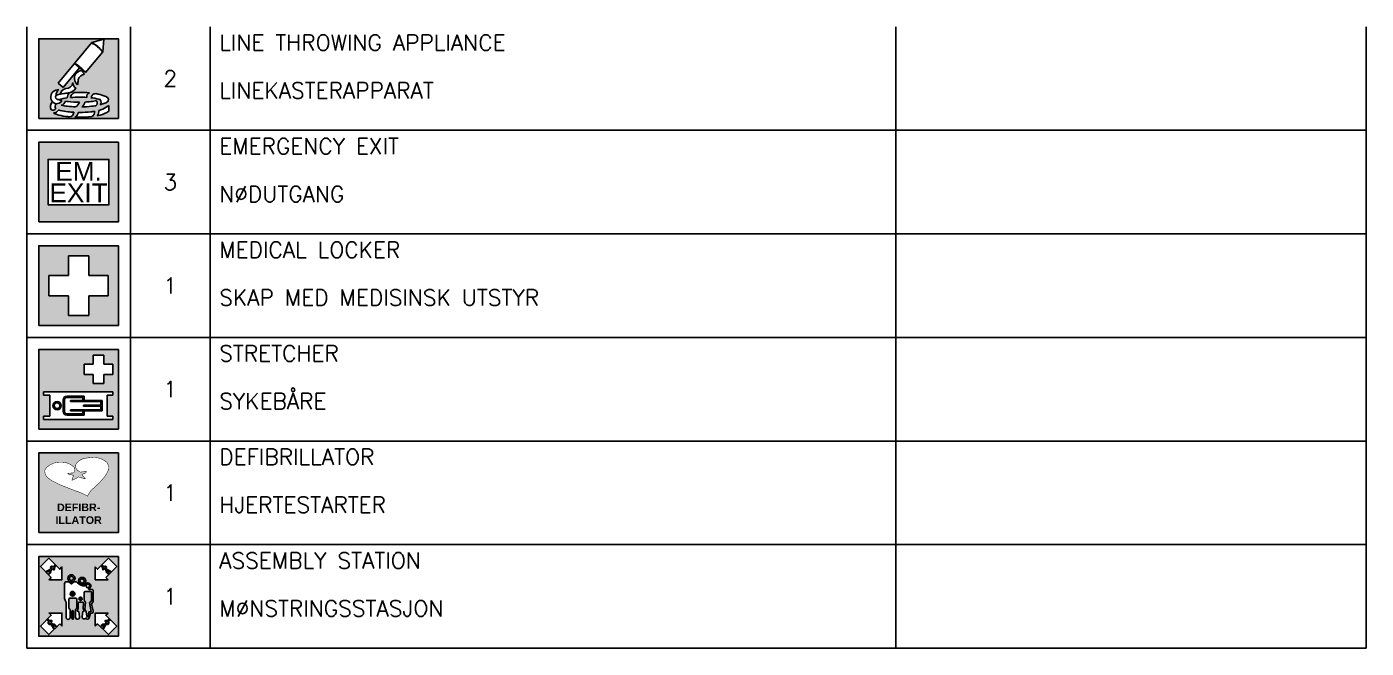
# Model space of a CAD drawing. Header units: millimetres. Extents: x 1084702 to 1166801, y 36632 to 124519.
# Drawn here: x 1132620 to 1146060, y 87267 to 93508 of the extents above; entities that cross this region are included whole.
import ezdxf
from ezdxf.enums import TextEntityAlignment as Align

# ---------------------------------------------------------------- set-up
doc = ezdxf.new("R2010")
doc.units = ezdxf.units.MM
doc.header["$LTSCALE"] = 250
doc.layers.get('0').update_dxf_attribs({"color": 255})
for name, color, linetype in [('%legend', 1, 'Continuous'), ('%symbol', 1, 'Continuous'), ('SAFECO3', 80, 'Continuous'), ('SAFECO7', 255, 'Continuous'), ('SAFETX2', 2, 'Continuous'), ('SAFETX7', 255, 'Continuous')]:
    doc.layers.add(name, color=color, linetype=linetype)
doc.styles.add('LEGEND TXT', font='romans.shx')
doc.styles.add('ROMANS', font='ROMANS.shx', dxfattribs={"height": 100})
doc.styles.add('style1', font='arial.ttf')
doc.styles.add('SYMBOL TXT', font='arial.ttf')

# ---------------------------------------------------------------- blocks, each defined once
blk = doc.blocks.new('0 LEGEND')
at = {"color": 0, "linetype": 'ByBlock', "lineweight": -2}
for p, q in [((0, 0), (0, -1560)), ((1560, 0), (1560, -1560)), ((2760, 0), (2760, -1560)), ((13080, 0), (13080, -1560)), ((20160, -1560), (20160, 0)), ((0, -1560), (20160, -1560))]:
    blk.add_line(p, q, dxfattribs=at)
blk.add_lwpolyline([(180, -1380), (1380, -1380), (1380, -180), (180, -180)], close=True, dxfattribs=at)
at = {"layer": 'SAFETX7', "style": 'ROMANS'}
for tag, p in [('DESCRIPTION1', (2897, -360)), ('COMMENT1', (13217, -360)), ('DESCRIPTION2', (2898, -720)), ('COMMENT2', (13218, -720)), ('BESKRIVELSE3', (2897, -1080)), ('KOMMENTAR1', (13217, -1080)), ('BESKRIVELSE4', (2898, -1440)), ('KOMMENTAR2', (13218, -1440))]:
    blk.add_attdef(tag, p, '', height=240, dxfattribs=at)
blk.add_attdef('ANTALL', text='', height=240, dxfattribs=at).set_placement((2160, -780), align=Align.MIDDLE_CENTER)
blk = doc.blocks.new('A.4.16_SYMB')
at = {"layer": 'SAFECO3'}
h = blk.add_hatch(color=256, dxfattribs=at)
h.paths.add_polyline_path([(600, 1200), (-600, 1200), (-600, 0), (600, 0)])
h.paths.add_polyline_path([(434, 313, -0.26275), (452, 282, -0.26275), (434, 250, -0.074651), (323, 204, 0.345624), (328, 280, 0.003136), (332, 282, 0.020231), (306, 289, 0.033579), (193, 309, -0.44717), (259, 373, -0.017726), (323, 359, -0.074651)], flags=16)
h.paths.add_polyline_path([(104, 689), (15, 763), (-232, 465), (-309, 529), (198, 1141), (380, 1191), (365, 1003)], flags=16)
h.paths.add_polyline_path([(164, 385, 0.359132), (123, 315, 0.016331), (14, 319, 0.019841), (-119, 314, -0.267052), (-67, 389, -0.011604), (14, 391, -0.021444)], flags=16)
h.paths.add_polyline_path([(272, 266, -0.40112), (259, 191, -0.017726), (194, 181, -0.020912), (48, 172, 0.238504), (96, 246, 0.013591), (187, 253, 0.025338)], flags=16)
h.paths.add_polyline_path([(88, 666), (60, 655, 0.336496), (-9, 554, -0.065873), (-17, 506, -0.216025), (-63, 634, -0.201433), (38, 723)], flags=16)
h.paths.add_polyline_path([(456, 192), (456, 109, -0.090944), (323, 49, -0.0113), (282, 40, 0.169701), (306, 119, 0.090944), (415, 168)], flags=16)
h.paths.add_polyline_path([(-43, 455, -0.166264), (-141, 384, 0.175122), (-170, 309, 0.064815), (-297, 279, 0.014807), (-277, 274, 0.007846), (-251, 268, -0.281808), (-346, 220, 0.003958), (-340, 218, 0.366369), (-342, 148, -0.38981), (-415, 129, -0.297606), (-391, 248, -0.580643), (-340, 422, -0.011586), (-297, 432, 0.26127), (-337, 345, -0.110208), (-325, 352, -0.012521), (-276, 364, -0.277493), (-202, 447, -0.003264), (-189, 449, 0.327437), (-84, 534, 0.258443)], flags=16)
h.paths.add_polyline_path([(244, 106, -0.197178), (207, 28, -0.003636), (194, 26, -0.025802), (14, 17, -0.010091), (-57, 18, 0.314514), (-8, 89, 0.00317), (14, 89, 0.025802), (187, 98, 0.016917)], flags=16)
h.paths.add_polyline_path([(14, 244, -0.249085), (-50, 173, -0.016714), (-166, 181, -0.025388), (-259, 196, 0.223034), (-194, 257, 0.010456), (-159, 253, 0.025802)], flags=16)
h.paths.add_polyline_path([(-73, 91, -0.377173), (-139, 23, -0.003973), (-166, 26, -0.035463), (-296, 49, -0.035776), (-350, 67, -0.069598), (-378, 81, 0.274863), (-301, 125, 0.017882), (-278, 119, 0.035463), (-159, 98, 0.012899)], flags=16)
at = {"layer": 'SAFECO7'}
for p, q in [((-309, 529), (198, 1141)), ((380, 1191), (198, 1141)), ((380, 1191), (365, 1003)), ((104, 689), (-62, 827)), ((365, 1003), (104, 689)), ((15, 763), (-232, 465)), ((38, 723), (88, 666)), ((60, 655), (88, 666)), ((-232, 465), (-309, 529)), ((415, 168), (456, 192)), ((456, 109), (456, 192))]:
    blk.add_line(p, q, dxfattribs=at)
at = {"layer": 'SAFECO7', "lineweight": -3}
blk.add_lwpolyline([(-600, 0), (600, 0), (600, 1200), (-600, 1200)], close=True, dxfattribs=at)
at = {"layer": 'SAFECO7'}
blk.add_lwpolyline([(-276, 364, -0.277493), (-202, 447, -0.003264), (-189, 449, 0.327437), (-84, 534, 0.258443), (-43, 455, -0.168123), (-142, 384)], format="xyb", dxfattribs=at)
for centre, radius, start, end in [((1, 734), 448, 36.4745, 64.1348), ((1, 734), 450, 36.4745, 64.1348), ((1, 734), 449, 36.4745, 64.1348), ((1, 734), 452, 36.4745, 64.1348), ((1, 734), 451, 36.4745, 64.1348), ((-259, 420), 452, 36.4745, 64.1348), ((102, 621), 166, 175.2641, 224.0241), ((93, 559), 173, 108.5345, 154.0899), ((93, 559), 101, 108.5345, 182.926), ((-316, 321), 104, 103.3434, 250.7314), ((-101, -501), 954, 101.873, 104.5282), ((-240, 353), 97.9, 126.0603, 184.6297), ((-194, 562), 186, 342.2039, 357.2792), ((-312, 171), 111, 135.7562, 202.0496), ((-299, 182), 54, 138.1108, 218.5959), ((-198, 595), 403, 247.768, 249.4339), ((-316, 321), 32.4, 103.3434, 250.7314), ((-337, 321), 101, 265.2407, 328.1937), ((-193, 614), 350, 247.4999, 255.85), ((-60, -617), 1004, 99.3794, 105.2003), ((-119, -195), 506, 95.7478, 110.5815), ((-71, 1104), 855, 255.9638, 257.8407), ((-293, 296), 105, 288.363, 338.6554), ((-60, -617), 1004, 96.0675, 99.2211), ((-71, 1104), 855, 261.6916, 264.0879), ((-51, 306), 119, 138.8475, 178.5796), ((14, -1358), 1749, 95.0685, 95.9121), ((14, 1921), 1677, 264.0879, 270), ((-28, 306), 91.7, 115.6069, 175.4151), ((14, -1358), 1677, 90, 94.5467), ((14, -1358), 1749, 90, 92.6594), ((-85, 269), 101, 290.1348, 346.0823), ((14, -1358), 1749, 85.0861, 90), ((14, -1358), 1677, 86.2575, 90), ((-1, 256), 97.2, 300.2628, 353.9215), ((14, 1921), 1677, 272.7975, 275.9121), ((185, 326), 62.9, 110.2196, 189.239), ((98, -540), 855, 75.9638, 84.0879), ((98, 1104), 855, 275.9121, 281.718), ((254, 311), 61.4, 85.54, 181.911), ((98, -540), 927, 75.9638, 80.0258), ((226, 235), 55.7, 306.491, 33.9178), ((226, -32), 331, 71.3278, 75.9638), ((226, -32), 403, 58.8868, 75.9638), ((277, 245), 61.7, 318.6498, 34.9152), ((226, 595), 403, 284.0362, 301.1132), ((226, 595), 331, 287.9536, 288.6722), ((415, 282), 36.8, 0, 58.8868), ((415, 282), 36.8, 301.1132, 0), ((-388, 178), 55.8, 242.0055, 327.1909), ((-376, 168), 86.3, 269.0764, 330.5522), ((-312, 171), 111, 233.6285, 249.5536), ((-198, 440), 403, 247.768, 255.9638), ((-198, 440), 331, 251.8659, 255.9638), ((-71, 948), 927, 255.9638, 264.0879), ((-71, 948), 855, 255.9638, 264.0879), ((-71, 1104), 927, 258.2706, 264.0879), ((14, 1921), 1749, 264.0879, 267.9181), ((14, 1766), 1749, 264.0879, 264.9984), ((14, 1766), 1677, 264.0879, 267.044), ((-144, 95), 71.5, 274.3382, 356.9988), ((-83, 89), 75.3, 290.1867, 0.0231), ((14, 1766), 1749, 267.6874, 270), ((14, 1766), 1677, 269.2735, 270), ((14, 1766), 1677, 270, 275.9121), ((14, 1766), 1749, 270, 275.9121), ((14, 1921), 1749, 271.12, 275.9121), ((98, 948), 855, 275.9121, 279.7888), ((98, 1104), 927, 275.9121, 279.9742), ((98, 948), 927, 275.9121, 276.7455), ((131, 111), 113, 312.6319, 357.2493), ((181, 113), 125, 324.2515, 2.7772), ((98, 948), 927, 281.4465, 284.0362), ((226, 440), 331, 284.0362, 304.8219), ((226, 440), 403, 284.0362, 304.8219)]:
    blk.add_arc(centre, radius, start, end, dxfattribs=at)
blk = doc.blocks.new('S.3.1_SYMB')
at = {"layer": 'SAFECO3'}
h = blk.add_hatch(color=256, dxfattribs=at)
h.dxf.hatch_style = 1
h.paths.add_polyline_path([(-600, 0), (600, 0), (600, 1200), (-600, 1200)])
h.paths.add_polyline_path([(-35, 258), (458, 258), (458, 618), (458, 942), (370, 942), (0, 942), (-370, 942), (-458, 942), (-458, 618), (-458, 258)], flags=16)
at = {"layer": 'SAFECO7'}
for p, q in [((600, 1200), (-600, 1200)), ((-600, 1200), (-600, 0)), ((600, 0), (600, 1200)), ((-370, 942), (-458, 942)), ((-458, 942), (-458, 618)), ((0, 942), (-370, 942)), ((370, 942), (0, 942)), ((458, 942), (370, 942)), ((458, 618), (458, 942)), ((-458, 618), (-458, 258)), ((458, 258), (458, 618)), ((-458, 258), (-35, 258)), ((-35, 258), (458, 258)), ((-600, 0), (600, 0)), ((-600, 0), (-600, 0))]:
    blk.add_line(p, q, dxfattribs=at)
for points in [[(-600, 0), (600, 0), (600, 1200), (-600, 1200)], [(-35, 258), (458, 258), (458, 618), (458, 942), (370, 942), (0, 942), (-370, 942), (-458, 942), (-458, 618), (-458, 258)]]:
    blk.add_lwpolyline(points, close=True, dxfattribs=at)
at = {"layer": 'SAFECO7', "style": 'style1'}
for s, p in [('EM.', (0, 762)), ('EXIT', (0, 438))]:
    blk.add_text(s, height=281.9, dxfattribs=at).set_placement(p, align=Align.MIDDLE)
blk = doc.blocks.new('A.4.26_SYMB')
at = {"layer": 'SAFECO3'}
h = blk.add_hatch(color=256, dxfattribs=at)
h.paths.add_polyline_path([(600, 1200), (-600, 1200), (-600, 0), (600, 0)])
h.paths.add_polyline_path([(447.49026, 445.93926), (152.47224, 445.93926), (152.47224, 152.03166), (-152.47224, 152.03166), (-152.47224, 445.93926), (-447.49026, 445.93926), (-447.49026, 754.06074), (-152.47224, 754.06074), (-152.47224, 1047.96834), (152.47224, 1047.96834), (152.47224, 754.06074), (447.49026, 754.06074)], flags=16)
at = {"layer": 'SAFECO7'}
for p, q in [((-152.47224, 1047.96834), (-152.47224, 754.06074)), ((-152.47224, 1047.96834), (152.47224, 1047.96834)), ((152.47224, 1047.96834), (152.47224, 754.06074)), ((-447.49026, 754.06074), (-152.47224, 754.06074)), ((-447.49026, 445.93926), (-447.49026, 754.06074)), ((152.47224, 754.06074), (447.49026, 754.06074)), ((447.49026, 445.93926), (447.49026, 754.06074)), ((-447.49026, 445.93926), (-152.47224, 445.93926)), ((-152.47224, 445.93926), (-152.47224, 152.03166)), ((152.47224, 445.93926), (152.47224, 152.03166)), ((152.47224, 445.93926), (447.49026, 445.93926)), ((-152.47224, 152.03166), (152.47224, 152.03166))]:
    blk.add_line(p, q, dxfattribs=at)
at = {"layer": 'SAFECO7', "lineweight": -3}
blk.add_lwpolyline([(-600, 0), (600, 0), (600, 1200), (-600, 1200)], close=True, dxfattribs=at)
blk = doc.blocks.new('A.4.25_SYMB')
at = {"layer": 'SAFECO3'}
h = blk.add_hatch(color=256, dxfattribs=at)
h.paths.add_polyline_path([(379, 821), (379, 686), (221, 686), (221, 821), (86, 821), (86, 979), (221, 979), (221, 1114), (379, 1114), (379, 979), (514, 979), (514, 821)], flags=16)
h.paths.add_polyline_path([(-432, 194), (-432, 323), (-432, 511), (-528, 511), (-528, 562), (515, 562), (515, 511), (432, 511), (432, 323), (432, 194), (515, 194), (515, 142), (-528, 142), (-528, 194)], flags=16)
h.paths.add_polyline_path([(-600, 1200), (600, 1200), (600, 0), (-600, 0)])
h = blk.add_hatch(color=256, dxfattribs=at)
h.dxf.hatch_style = 1
h.paths.add_polyline_path([(-385, 352, 1), (-261, 352, 1)])
h.paths.add_polyline_path([(-280, 352, -1), (-366, 352, -1)], flags=16)
h.paths.add_polyline_path([(83, 496), (-172, 496, 0.414214), (-233, 435), (-233, 352), (-233, 270, 0.414214), (-172, 209), (83, 209), (83, 273), (354, 273), (354, 352), (354, 432), (83, 432)])
h.paths.add_polyline_path([(64, 477), (64, 431), (-121, 431), (-121, 413), (335, 413), (335, 361), (72, 361), (72, 352), (72, 343), (335, 343), (335, 292), (-121, 292), (-121, 274), (64, 274), (64, 228), (-172, 228, -0.414214), (-214, 270), (-214, 352), (-214, 435, -0.414214), (-172, 477)], flags=16)
at = {"layer": 'SAFECO7'}
for p, q in [((-600, 1200), (600, 1200)), ((-600, 0), (-600, 1200)), ((221, 979), (221, 1114)), ((221, 1114), (379, 1114)), ((379, 1114), (379, 979)), ((600, 1200), (600, 0)), ((86, 821), (86, 979)), ((86, 979), (221, 979)), ((221, 821), (86, 821)), ((221, 686), (221, 821)), ((379, 979), (514, 979)), ((379, 821), (379, 686)), ((514, 821), (379, 821)), ((514, 979), (514, 821)), ((379, 686), (221, 686)), ((-528, 511), (-528, 562)), ((-528, 562), (515, 562)), ((-432, 511), (-528, 511)), ((-432, 323), (-432, 511)), ((-233, 352), (-233, 435)), ((-214, 352), (-214, 435)), ((-172, 496), (83, 496)), ((-172, 477), (64, 477)), ((64, 431), (-121, 431)), ((-121, 431), (-121, 413)), ((-121, 413), (335, 413)), ((64, 477), (64, 431)), ((83, 496), (83, 432)), ((83, 432), (354, 432)), ((335, 413), (335, 361)), ((354, 432), (354, 352)), ((515, 511), (432, 511)), ((432, 511), (432, 323)), ((515, 562), (515, 511)), ((-432, 194), (-432, 323)), ((-233, 270), (-233, 352)), ((-214, 270), (-214, 352)), ((64, 228), (-172, 228)), ((83, 209), (-172, 209)), ((335, 292), (-121, 292)), ((-121, 292), (-121, 274)), ((-121, 274), (64, 274)), ((64, 274), (64, 228)), ((335, 361), (72, 361)), ((72, 361), (72, 352)), ((72, 352), (72, 343)), ((72, 343), (335, 343)), ((354, 273), (83, 273)), ((83, 273), (83, 209)), ((335, 343), (335, 292)), ((354, 352), (354, 273)), ((432, 323), (432, 194)), ((600, 0), (-600, 0)), ((-528, 142), (-528, 194)), ((-528, 194), (-432, 194)), ((515, 142), (-528, 142)), ((432, 194), (515, 194)), ((515, 194), (515, 142))]:
    blk.add_line(p, q, dxfattribs=at)
at = {"layer": 'SAFECO7', "lineweight": -3}
blk.add_lwpolyline([(-600, 0), (600, 0), (600, 1200), (-600, 1200)], close=True, dxfattribs=at)
blk.add_lwpolyline([(-600, 0), (600, 0), (600, 1200), (-600, 1200)], close=True, dxfattribs=at)
at = {"layer": 'SAFECO7'}
for radius in [62.1, 42.9]:
    blk.add_circle((-323, 352), radius, dxfattribs=at)
for centre, radius, start, end in [((-172, 435), 61.2, 90, 180), ((-172, 435), 42, 90, 180), ((-172, 270), 61.2, 180, 270), ((-172, 270), 42, 180, 270)]:
    blk.add_arc(centre, radius, start, end, dxfattribs=at)
blk = doc.blocks.new('A.4.12_SYMB')
at = {"layer": 'SAFECO3'}
h = blk.add_hatch(color=256, dxfattribs=at)
h.dxf.hatch_style = 1
h.paths.add_polyline_path([(284, 190), (251, 156), (251, 349), (444, 349), (410, 316), (575, 150), (450, 25)], flags=16)
h.paths.add_polyline_path([(-284, 190), (-251, 156), (-251, 349), (-444, 349), (-410, 316), (-575, 150), (-450, 25)], flags=16)
h.paths.add_polyline_path([(-410, 884), (-444, 851), (-251, 851), (-251, 1044), (-284, 1010), (-450, 1175), (-575, 1050)], flags=16)
edge = h.paths.add_edge_path(flags=16)
edge.add_arc((-70, 276), 29.1, 176.9387, 231.9375)
edge.add_arc((-106, 276), 29.1, 308.0625, 363.0613)
edge.add_line((-77, 278), (-77, 376))
edge.add_arc((-88, 376), 11.1, 0, 180)
edge.add_line((-99, 376), (-99, 278))
edge = h.paths.add_edge_path(flags=16)
edge.add_arc((136, 285), 27.5, 193.9663, 339.5526)
edge.add_line((162, 276), (180, 349))
edge.add_line((180, 349), (198, 349))
edge.add_arc((197, 373), 24.1, 271.1777, 386.2092)
edge.add_line((219, 384), (194, 484))
edge.add_line((194, 484), (222, 524))
edge.add_line((222, 524), (222, 681))
edge.add_arc((197, 681), 25, 360, 450)
edge.add_line((197, 706), (155, 706))
edge.add_arc((157, 711), 5.53, 136.8501, 254.8731, ccw=False)
edge.add_line((153, 715), (155, 717))
edge.add_arc((140, 759), 44.8, 290.1228, 540)
edge.add_arc((92, 913), 154, 225.6216, 271.0327, ccw=False)
edge.add_arc((-51, 781), 41.3, 31.1059, 93.9165)
edge.add_line((-54, 822), (-71, 822))
edge.add_line((-71, 822), (-108, 789))
edge.add_line((-108, 789), (-144, 822))
edge.add_line((-144, 822), (-178, 822))
edge.add_arc((-178, 791), 31.5, 90, 180)
edge.add_line((-210, 791), (-210, 570))
edge.add_arc((-132, 572), 78.1, 181.3944, 224.3677)
edge.add_line((-188, 518), (-188, 285))
edge.add_arc((-157, 285), 30.5, 180, 360)
edge.add_line((-127, 285), (-127, 404))
edge.add_arc((-109, 436), 36.3, 174.9169, 240.6524, ccw=False)
edge.add_line((-145, 439), (-145, 558))
edge.add_arc((-130, 559), 15.5, 97.4306, 183.463, ccw=False)
edge.add_line((-132, 575), (-41, 575))
edge.add_arc((-43, 559), 15.2, -4.5088, 83.6152, ccw=False)
edge.add_line((-28, 558), (-28, 436))
edge.add_arc((-64, 436), 36.3, -60.6524, 0, ccw=False)
edge.add_line((-47, 404), (-47, 287))
edge.add_arc((-15, 287), 31.1, 180, 370.8809)
edge.add_line((15, 293), (4, 371))
edge.add_line((4, 371), (-19, 379))
edge.add_line((-19, 379), (-4, 422))
edge.add_line((-4, 422), (-7, 497))
edge.add_arc((8, 498), 15.5, 97.4306, 183.463, ccw=False)
edge.add_line((6, 513), (60, 513))
edge.add_arc((59, 497), 16, -1.2909, 83.9064, ccw=False)
edge.add_line((75, 497), (71, 422))
edge.add_line((71, 422), (86, 379))
edge.add_line((86, 379), (64, 371))
edge.add_line((64, 371), (55, 296))
edge.add_arc((83, 290), 28.7, 167.1233, 337.7088)
h.paths.add_polyline_path([(410, 884), (444, 851), (251, 851), (251, 1044), (284, 1010), (450, 1175), (575, 1050)], flags=16)
edge = h.paths.add_edge_path(flags=16)
edge.add_arc((53, 833), 54.9, 0, 360)
edge = h.paths.add_edge_path(flags=16)
edge.add_arc((-108, 873), 54.9, 0, 360)
h.paths.add_polyline_path([(-600, 1200), (-600, 0), (600, 0), (600, 1200)])
h = blk.add_hatch(color=256, dxfattribs=at)
h.dxf.hatch_style = 1
edge = h.paths.add_edge_path()
edge.add_line((-374, 1049), (-369, 1053))
edge.add_arc((-359, 1056), 10.7, -128.4318, 194.9478, ccw=False)
edge.add_line((-365, 1047), (-369, 1043))
edge.add_line((-369, 1043), (-364, 1033))
edge.add_arc((-368, 1028), 5.91, 0, 56.2151, ccw=False)
edge.add_line((-362, 1028), (-364, 1004))
edge.add_arc((-370, 1004), 5.44, -180, 0, ccw=False)
edge.add_line((-375, 1004), (-374, 1028))
edge.add_line((-374, 1028), (-388, 1014))
edge.add_line((-388, 1014), (-399, 1008))
edge.add_line((-399, 1008), (-412, 995))
edge.add_line((-412, 995), (-416, 967))
edge.add_arc((-422, 967), 5.67, 310.1102, 360, ccw=False)
edge.add_line((-418, 963), (-440, 942))
edge.add_arc((-445, 946), 5.89, 127.7012, 323.9395, ccw=False)
edge.add_line((-449, 950), (-426, 971))
edge.add_line((-426, 971), (-425, 985))
edge.add_arc((-429, 986), 4.93, 348.1544, 483.9811)
edge.add_line((-432, 990), (-442, 983))
edge.add_arc((-446, 988), 6.35, 278.2123, 308.1645, ccw=False)
edge.add_line((-445, 982), (-468, 972))
edge.add_arc((-473, 977), 7.26, 90, 316.3768, ccw=False)
edge.add_line((-473, 985), (-449, 994))
edge.add_arc((-446, 988), 6.35, 90, 118.373, ccw=False)
edge.add_line((-446, 995), (-421, 1017))
edge.add_line((-421, 1017), (-396, 1048))
edge.add_line((-396, 1048), (-415, 1035))
edge.add_arc((-417, 1040), 5.37, 125.8624, 289.7815, ccw=False)
edge.add_line((-420, 1044), (-401, 1058))
edge.add_arc((-398, 1053), 5.62, 47.7481, 118.8435, ccw=False)
edge.add_line((-395, 1057), (-374, 1049))
edge = h.paths.add_edge_path()
edge.add_line((374, 1049), (369, 1053))
edge.add_arc((359, 1056), 10.7, 345.0522, 668.4318)
edge.add_line((365, 1047), (369, 1043))
edge.add_line((369, 1043), (364, 1033))
edge.add_arc((368, 1028), 5.91, 123.7849, 180)
edge.add_line((362, 1028), (364, 1004))
edge.add_arc((370, 1004), 5.44, 180, 360)
edge.add_line((375, 1004), (374, 1028))
edge.add_line((374, 1028), (388, 1014))
edge.add_line((388, 1014), (399, 1008))
edge.add_line((399, 1008), (412, 995))
edge.add_line((412, 995), (416, 967))
edge.add_arc((422, 967), 5.67, 180, 229.8898)
edge.add_line((418, 963), (440, 942))
edge.add_arc((445, 946), 5.89, 216.0605, 412.2988)
edge.add_line((449, 950), (426, 971))
edge.add_line((426, 971), (425, 985))
edge.add_arc((429, 986), 4.93, 56.0189, 191.8456, ccw=False)
edge.add_line((432, 990), (442, 983))
edge.add_arc((446, 988), 6.35, 231.8355, 261.7877)
edge.add_line((445, 982), (468, 972))
edge.add_arc((473, 977), 7.26, 223.6232, 450)
edge.add_line((473, 985), (449, 994))
edge.add_arc((446, 988), 6.35, 61.627, 90)
edge.add_line((446, 995), (421, 1017))
edge.add_line((421, 1017), (396, 1048))
edge.add_line((396, 1048), (415, 1035))
edge.add_arc((417, 1040), 5.37, 250.2185, 414.1376)
edge.add_line((420, 1044), (401, 1058))
edge.add_arc((398, 1053), 5.62, 61.1565, 132.2519)
edge.add_line((395, 1057), (374, 1049))
edge = h.paths.add_edge_path()
edge.add_line((-449, 226), (-453, 231))
edge.add_arc((-456, 241), 10.7, -38.4318, 284.9478, ccw=False)
edge.add_line((-447, 235), (-443, 231))
edge.add_line((-443, 231), (-433, 236))
edge.add_arc((-428, 232), 5.91, 90, 146.2151, ccw=False)
edge.add_line((-428, 238), (-404, 236))
edge.add_arc((-404, 230), 5.44, -90, 90, ccw=False)
edge.add_line((-404, 225), (-428, 226))
edge.add_line((-428, 226), (-414, 212))
edge.add_line((-414, 212), (-408, 201))
edge.add_line((-408, 201), (-395, 188))
edge.add_line((-395, 188), (-367, 184))
edge.add_arc((-367, 178), 5.67, 40.1102, 90, ccw=False)
edge.add_line((-363, 182), (-342, 160))
edge.add_arc((-346, 155), 5.89, -142.2988, 53.9395, ccw=False)
edge.add_line((-350, 151), (-371, 174))
edge.add_line((-371, 174), (-385, 175))
edge.add_arc((-386, 171), 4.93, 78.1544, 213.9811)
edge.add_line((-390, 168), (-383, 158))
edge.add_arc((-388, 154), 6.35, 8.2123, 38.1645, ccw=False)
edge.add_line((-382, 155), (-372, 132))
edge.add_arc((-377, 127), 7.26, -180, 46.3768, ccw=False)
edge.add_line((-385, 127), (-394, 151))
edge.add_arc((-388, 154), 6.35, 180, 208.373, ccw=False)
edge.add_line((-395, 154), (-417, 179))
edge.add_line((-417, 179), (-448, 204))
edge.add_line((-448, 204), (-435, 185))
edge.add_arc((-440, 183), 5.37, -144.1376, 19.7815, ccw=False)
edge.add_line((-444, 180), (-458, 199))
edge.add_arc((-453, 202), 5.62, 137.7481, 208.8435, ccw=False)
edge.add_line((-457, 205), (-449, 226))
edge = h.paths.add_edge_path()
edge.add_line((449, 226), (453, 231))
edge.add_arc((456, 241), 10.7, 255.0522, 578.4318)
edge.add_line((447, 235), (443, 231))
edge.add_line((443, 231), (433, 236))
edge.add_arc((428, 232), 5.91, 33.7849, 90)
edge.add_line((428, 238), (404, 236))
edge.add_arc((404, 230), 5.44, 90, 270)
edge.add_line((404, 225), (428, 226))
edge.add_line((428, 226), (414, 212))
edge.add_line((414, 212), (408, 201))
edge.add_line((408, 201), (395, 188))
edge.add_line((395, 188), (367, 184))
edge.add_arc((367, 178), 5.67, 90, 139.8898)
edge.add_line((363, 182), (342, 160))
edge.add_arc((346, 155), 5.89, 126.0605, 322.2988)
edge.add_line((350, 151), (371, 174))
edge.add_line((371, 174), (385, 175))
edge.add_arc((386, 171), 4.93, -33.9811, 101.8456, ccw=False)
edge.add_line((390, 168), (383, 158))
edge.add_arc((388, 154), 6.35, 141.8355, 171.7877)
edge.add_line((382, 155), (372, 132))
edge.add_arc((377, 127), 7.26, 133.6232, 360)
edge.add_line((385, 127), (394, 151))
edge.add_arc((388, 154), 6.35, 331.627, 360)
edge.add_line((395, 154), (417, 179))
edge.add_line((417, 179), (448, 204))
edge.add_line((448, 204), (435, 185))
edge.add_arc((440, 183), 5.37, 160.2185, 324.1376)
edge.add_line((444, 180), (458, 199))
edge.add_arc((453, 202), 5.62, 331.1565, 402.2519)
edge.add_line((457, 205), (449, 226))
h = blk.add_hatch(color=256, dxfattribs=at)
h.dxf.hatch_style = 1
edge = h.paths.add_edge_path()
edge.add_arc((140, 759), 27.5, 0, 360)
edge = h.paths.add_edge_path()
edge.add_arc((53, 833), 32, 0, 360)
edge = h.paths.add_edge_path()
edge.add_arc((-108, 873), 32, 0, 360)
edge = h.paths.add_edge_path()
edge.add_line((144, 304), (157, 368))
edge.add_line((157, 368), (192, 374))
edge.add_line((192, 374), (165, 507))
edge.add_arc((154, 545), 39.3, 287.0233, 356.4407)
edge.add_line((193, 543), (193, 659))
edge.add_arc((177, 660), 16.1, 357.458, 440.461)
edge.add_line((180, 676), (100, 676))
edge.add_arc((102, 660), 16.1, 99.539, 182.542)
edge.add_line((86, 659), (86, 543))
edge.add_arc((126, 545), 39.3, 183.5593, 240.9933)
edge.add_line((106, 511), (93, 410))
edge.add_line((93, 410), (114, 370))
edge.add_line((114, 370), (126, 304))
edge.add_line((126, 304), (136, 290))
edge.add_line((136, 290), (144, 304))
h = blk.add_hatch(color=256, dxfattribs=at)
h.dxf.hatch_style = 1
h.paths.add_polyline_path([(-125, 640, 1), (-55, 640, 1)])
h.paths.add_polyline_path([(6, 566, 1), (56, 566, 1)])
blk.add_lwpolyline([(-99, 278, 0.244693), (-88, 253, 0.244693), (-77, 278), (-77, 376, 1), (-99, 376)], format="xyb", close=True, dxfattribs=at)
at = {"layer": 'SAFECO7', "lineweight": -3}
blk.add_lwpolyline([(-600, 0), (600, 0), (600, 1200), (-600, 1200)], close=True, dxfattribs=at)
at = {"layer": 'SAFECO7'}
for points in [[(-600, 1200), (-600, 0), (600, 0), (600, 1200)], [(-410, 884), (-444, 851), (-251, 851), (-251, 1044), (-284, 1010), (-450, 1175), (-575, 1050)], [(410, 884), (444, 851), (251, 851), (251, 1044), (284, 1010), (450, 1175), (575, 1050)], [(-284, 190), (-251, 156), (-251, 349), (-444, 349), (-410, 316), (-575, 150), (-450, 25)], [(284, 190), (251, 156), (251, 349), (444, 349), (410, 316), (575, 150), (450, 25)]]:
    blk.add_lwpolyline(points, close=True, dxfattribs=at)
for points in [[(-374, 1049), (-369, 1053, -6.204985), (-365, 1047), (-369, 1043), (-364, 1033, -0.250325), (-362, 1028), (-364, 1004, -1), (-375, 1004), (-374, 1028), (-388, 1014), (-399, 1008), (-412, 995), (-416, 967, -0.22119), (-418, 963), (-440, 942, -1.152787), (-449, 950), (-426, 971), (-425, 985, 0.673409), (-432, 990), (-442, 983, -0.131441), (-445, 982), (-468, 972, -1.516246), (-473, 985), (-449, 994, -0.124437), (-446, 995), (-421, 1017), (-396, 1048), (-415, 1035, -0.868668), (-420, 1044), (-401, 1058, -0.320562), (-395, 1057)], [(374, 1049), (369, 1053, 6.204985), (365, 1047), (369, 1043), (364, 1033, 0.250325), (362, 1028), (364, 1004, 1), (375, 1004), (374, 1028), (388, 1014), (399, 1008), (412, 995), (416, 967, 0.22119), (418, 963), (440, 942, 1.152787), (449, 950), (426, 971), (425, 985, -0.673409), (432, 990), (442, 983, 0.131441), (445, 982), (468, 972, 1.516246), (473, 985), (449, 994, 0.124437), (446, 995), (421, 1017), (396, 1048), (415, 1035, 0.868668), (420, 1044), (401, 1058, 0.320562), (395, 1057)], [(110, 279, 0.737171), (162, 276), (180, 349), (198, 349, 0.548797), (219, 384), (194, 484), (222, 524), (222, 681, 0.414214), (197, 706), (155, 706, -0.565906), (153, 715), (155, 717, 1.918471), (95, 759, -0.200777), (-16, 803, 0.281137), (-54, 822), (-71, 822), (-108, 789), (-144, 822), (-178, 822, 0.414214), (-210, 791), (-210, 570, 0.189735), (-188, 518), (-188, 285, 1), (-127, 285), (-127, 404, -0.294959), (-145, 439), (-145, 558, -0.394074), (-132, 575), (-41, 575, -0.404656), (-28, 558), (-28, 436, -0.271003), (-47, 404), (-47, 287, 1.099765), (15, 293), (4, 371), (-19, 379), (-4, 422), (-7, 497, -0.394074), (6, 513), (60, 513, -0.38987), (75, 497), (75, 497), (71, 422), (86, 379), (64, 371), (55, 296, 0.921042)], [(144, 304), (157, 368), (192, 374), (165, 507, 0.312506), (193, 543), (193, 659, 0.378881), (180, 676), (100, 676, 0.378881), (86, 659), (86, 543, 0.255985), (106, 511), (93, 410), (114, 370), (126, 304), (136, 290)], [(-449, 226), (-453, 231, -6.204985), (-447, 235), (-443, 231), (-433, 236, -0.250325), (-428, 238), (-404, 236, -1), (-404, 225), (-428, 226), (-414, 212), (-408, 201), (-395, 188), (-367, 184, -0.22119), (-363, 182), (-342, 160, -1.152787), (-350, 151), (-371, 174), (-385, 175, 0.673409), (-390, 168), (-383, 158, -0.131441), (-382, 155), (-372, 132, -1.516246), (-385, 127), (-394, 151, -0.124437), (-395, 154), (-417, 179), (-448, 204), (-435, 185, -0.868668), (-444, 180), (-458, 199, -0.320562), (-457, 205)], [(449, 226), (453, 231, 6.204985), (447, 235), (443, 231), (433, 236, 0.250325), (428, 238), (404, 236, 1), (404, 225), (428, 226), (414, 212), (408, 201), (395, 188), (367, 184, 0.22119), (363, 182), (342, 160, 1.152787), (350, 151), (371, 174), (385, 175, -0.673409), (390, 168), (383, 158, 0.131441), (382, 155), (372, 132, 1.516246), (385, 127), (394, 151, 0.124437), (395, 154), (417, 179), (448, 204), (435, 185, 0.868668), (444, 180), (458, 199, 0.320562), (457, 205)]]:
    blk.add_lwpolyline(points, format="xyb", close=True, dxfattribs=at)
for centre, radius in [((-108, 873), 54.9), ((-108, 873), 32), ((53, 833), 54.9), ((53, 833), 32), ((-90, 640), 35.1), ((140, 759), 27.5), ((31, 566), 25.2)]:
    blk.add_circle(centre, radius, dxfattribs=at)
blk = doc.blocks.new('S.4.4_SYMB')
at = {"layer": 'SAFECO3'}
h = blk.add_hatch(color=256, dxfattribs=at)
h.dxf.hatch_style = 1
h.paths.add_polyline_path([(-600, 0), (600, 0), (600, 1200), (-600, 1200)])
h.paths.add_polyline_path([(-71, 900), (-105, 898), (-132, 896), (-149, 894), (-164, 890), (-159, 885), (-144, 879), (-125, 874), (-97, 867), (-75, 860), (-81, 845), (-90, 826), (-97, 804), (-99, 791), (-83, 794), (-67, 802), (-49, 811), (-31, 821), (-14, 832), (-4, 840), (17, 834), (36, 829), (52, 823), (69, 818), (83, 814), (93, 812), (102, 810), (94, 823), (84, 833), (72, 846), (49, 872), (64, 880), (79, 887), (99, 896), (103, 898), (106, 901), (109, 904), (120, 917), (88, 918), (68, 916), (44, 913), (28, 911), (9, 922), (-8, 933), (-21, 945), (-29, 955), (-36, 965), (-41, 975), (-43, 987), (-45, 999), (-44, 1012), (-40, 1028), (-33, 1044), (-1, 1076), (21, 1091), (41, 1101), (62, 1112), (94, 1119), (112, 1122), (132, 1125), (148, 1128), (178, 1131), (197, 1133), (215, 1133), (246, 1132), (266, 1129), (287, 1126), (317, 1119), (360, 1102), (386, 1087), (411, 1070), (425, 1059), (436, 1042), (444, 1021), (451, 994), (451, 972), (447, 940), (434, 909), (411, 870), (385, 833), (318, 755), (263, 704), (216, 661), (182, 627), (158, 592), (133, 548), (105, 567), (55, 591), (2, 613), (-69, 638), (-166, 676), (-273, 718), (-361, 761), (-403, 783), (-444, 812), (-473, 836), (-490, 858), (-501, 882), (-506, 903), (-508, 924), (-507, 940), (-495, 962), (-475, 986), (-451, 1006), (-423, 1024), (-374, 1045), (-348, 1053), (-315, 1059), (-285, 1061), (-250, 1061), (-220, 1059), (-187, 1053), (-157, 1043), (-137, 1034), (-107, 1017), (-93, 1006), (-65, 981), (-59, 969), (-57, 955), (-60, 931), (-64, 914)], flags=16)
h.paths.add_polyline_path([(-404, 58), (399, 58), (399, 524), (-404, 524)], flags=24)
at = {"layer": 'SAFECO7', "lineweight": -3}
blk.add_lwpolyline([(-600, 0), (600, 0), (600, 1200), (-600, 1200)], close=True, dxfattribs=at)
at = {"layer": 'SAFECO7'}
blk.add_lwpolyline([(-600, 0), (600, 0), (600, 1200), (-600, 1200), (-600, 0)], close=True, dxfattribs=at)
at = {"layer": 'SAFECO7', "const_width": 7.3}
blk.add_lwpolyline([(-71, 900), (-105, 898), (-132, 896), (-149, 894), (-164, 890), (-159, 885), (-144, 879), (-125, 874), (-97, 867), (-75, 860), (-81, 845), (-90, 826), (-97, 804), (-99, 791), (-83, 794), (-67, 802), (-49, 811), (-31, 821), (-14, 832), (-4, 840), (17, 834), (36, 829), (52, 823), (69, 818), (83, 814), (93, 812), (102, 810), (94, 823), (84, 833), (72, 846), (49, 872), (64, 880), (79, 887), (99, 896), (103, 898), (106, 901), (109, 904), (120, 917), (88, 918), (68, 916), (44, 913), (28, 911), (9, 922), (-8, 933), (-21, 945), (-29, 955), (-36, 965), (-41, 975), (-43, 987), (-45, 999), (-44, 1012), (-40, 1028), (-33, 1044), (-1, 1076), (21, 1091), (41, 1101), (62, 1112), (94, 1119), (112, 1122), (132, 1125), (148, 1128), (178, 1131), (197, 1133), (215, 1133), (246, 1132), (266, 1129), (287, 1126), (317, 1119), (360, 1102), (386, 1087), (411, 1070), (425, 1059), (436, 1042), (444, 1021), (451, 994), (451, 972), (447, 940), (434, 909), (411, 870), (385, 833), (318, 755), (263, 704), (216, 661), (182, 627), (158, 592), (133, 548), (105, 567), (55, 591), (2, 613), (-69, 638), (-166, 676), (-273, 718), (-361, 761), (-403, 783), (-444, 812), (-473, 836), (-490, 858), (-501, 882), (-506, 903), (-508, 924), (-507, 940), (-495, 962), (-475, 986), (-451, 1006), (-423, 1024), (-374, 1045), (-348, 1053), (-315, 1059), (-285, 1061), (-250, 1061), (-220, 1059), (-187, 1053), (-157, 1043), (-137, 1034), (-107, 1017), (-93, 1006), (-65, 981), (-59, 969), (-57, 955), (-60, 931), (-64, 914)], close=True, dxfattribs=at)
at = {"layer": 'SAFECO7', "insert": (1, 284), "char_height": 115.2, "attachment_point": 5, "style": 'SYMBOL TXT'}
blk.add_mtext_dynamic_manual_height_columns('{\\fArial Unicode MS|b1|i0|c0|p34;DEFIBR-\\PILLATOR}', width=6.55, gutter_width=7.5, heights=[0], dxfattribs=at)

msp = doc.modelspace()

# ---------------------------------------------------------------- block references
at = {"layer": '%legend', "lineweight": -3}
ref = msp.add_blockref('0 LEGEND', (1132620, 93508), dxfattribs=dict(at, xscale=0.6666666666666666, yscale=0.6666666666666666, zscale=0.6666666666666666))
ref.add_attrib('ANTALL', '2', dxfattribs={"layer": 'SAFETX2', "lineweight": -2, "height": 160, "style": 'LEGEND TXT'}).set_placement((1134060, 92988), align=Align.MIDDLE_CENTER)
ref.add_attrib('DESCRIPTION1', 'LINE THROWING APPLIANCE', (1134552, 93268), dxfattribs={"layer": 'SAFETX2', "lineweight": -2, "height": 160, "style": 'LEGEND TXT'})
ref.add_attrib('BESKRIVELSE3', 'LINEKASTERAPPARAT', (1134552, 92788), dxfattribs={"layer": 'SAFETX2', "lineweight": -2, "height": 160, "style": 'LEGEND TXT'})
ref = msp.add_blockref('0 LEGEND', (1132620, 92468), dxfattribs=dict(at, xscale=0.6666666666666666, yscale=0.6666666666666666, zscale=0.6666666666666666))
ref.add_attrib('ANTALL', '3', dxfattribs={"layer": 'SAFETX2', "lineweight": -2, "height": 160, "style": 'LEGEND TXT'}).set_placement((1134060, 91948), align=Align.MIDDLE_CENTER)
ref.add_attrib('DESCRIPTION1', 'EMERGENCY EXIT', (1134552, 92228), dxfattribs={"layer": 'SAFETX2', "lineweight": -2, "height": 160, "style": 'LEGEND TXT'})
ref.add_attrib('BESKRIVELSE3', 'NØDUTGANG', (1134552, 91748), dxfattribs={"layer": 'SAFETX2', "lineweight": -2, "height": 160, "style": 'LEGEND TXT'})
ref = msp.add_blockref('0 LEGEND', (1132620, 91428), dxfattribs=dict(at, xscale=0.6666666666666666, yscale=0.6666666666666666, zscale=0.6666666666666666))
ref.add_attrib('ANTALL', '1', dxfattribs={"layer": 'SAFETX2', "lineweight": -2, "height": 160, "style": 'LEGEND TXT'}).set_placement((1134060, 90908), align=Align.MIDDLE_CENTER)
ref.add_attrib('DESCRIPTION1', 'MEDICAL LOCKER', (1134552, 91188), dxfattribs={"layer": 'SAFETX2', "lineweight": -2, "height": 160, "style": 'LEGEND TXT'})
ref.add_attrib('BESKRIVELSE3', 'SKAP MED MEDISINSK UTSTYR', (1134552, 90708), dxfattribs={"layer": 'SAFETX2', "lineweight": -2, "height": 160, "style": 'LEGEND TXT'})
ref = msp.add_blockref('0 LEGEND', (1132620, 90388), dxfattribs=dict(at, xscale=0.6666666666666666, yscale=0.6666666666666666, zscale=0.6666666666666666))
ref.add_attrib('ANTALL', '1', dxfattribs={"layer": 'SAFETX2', "lineweight": -2, "height": 160, "style": 'LEGEND TXT'}).set_placement((1134060, 89868), align=Align.MIDDLE_CENTER)
ref.add_attrib('DESCRIPTION1', 'STRETCHER', (1134552, 90148), dxfattribs={"layer": 'SAFETX2', "lineweight": -2, "height": 160, "style": 'LEGEND TXT'})
ref.add_attrib('BESKRIVELSE3', 'SYKEBÅRE', (1134552, 89668), dxfattribs={"layer": 'SAFETX2', "lineweight": -2, "height": 160, "style": 'LEGEND TXT'})
ref = msp.add_blockref('0 LEGEND', (1132620, 89348), dxfattribs=dict(at, xscale=0.6666666666666666, yscale=0.6666666666666666, zscale=0.6666666666666666))
ref.add_attrib('ANTALL', '1', dxfattribs={"layer": 'SAFETX2', "lineweight": -2, "height": 160, "style": 'LEGEND TXT'}).set_placement((1134060, 88828), align=Align.MIDDLE_CENTER)
ref.add_attrib('DESCRIPTION1', 'DEFIBRILLATOR', (1134552, 89108), dxfattribs={"layer": 'SAFETX2', "lineweight": -2, "height": 160, "style": 'LEGEND TXT'})
ref.add_attrib('BESKRIVELSE3', 'HJERTESTARTER', (1134552, 88628), dxfattribs={"layer": 'SAFETX2', "lineweight": -2, "height": 160, "style": 'LEGEND TXT'})
ref = msp.add_blockref('0 LEGEND', (1132620, 88307), dxfattribs=dict(at, xscale=0.6666666666666666, yscale=0.6666666666666666, zscale=0.6666666666666666))
ref.add_attrib('ANTALL', '1', dxfattribs={"layer": 'SAFETX2', "lineweight": -2, "height": 160, "style": 'LEGEND TXT'}).set_placement((1134060, 87787), align=Align.MIDDLE_CENTER)
ref.add_attrib('DESCRIPTION1', 'ASSEMBLY STATION', (1134552, 88067), dxfattribs={"layer": 'SAFETX2', "lineweight": -2, "height": 160, "style": 'LEGEND TXT'})
ref.add_attrib('BESKRIVELSE3', 'MØNSTRINGSSTASJON', (1134552, 87587), dxfattribs={"layer": 'SAFETX2', "lineweight": -2, "height": 160, "style": 'LEGEND TXT'})
at = {"layer": '%symbol'}
for name, p, xscale, yscale, zscale in [('A.4.16_SYMB', (1133140, 92588), 0.6666666666666666, 0.6666666666666666, 0.6666666666666666), ('S.3.1_SYMB', (1133140, 91548), 0.6666666666666666, 0.6666666666666666, 0.6666666666666666), ('A.4.26_SYMB', (1133140, 90508), 0.6666666666666666, 0.6666666666666666, 0.6666666666666666), ('A.4.25_SYMB', (1133140, 89468), 0.6666666666666666, 0.6666666666666666, 0.6666666666666666), ('S.4.4_SYMB', (1133140, 88428), 0.6666666666666667, 0.6666666666666667, 0.6666666666666667), ('A.4.12_SYMB', (1133140, 87387), 0.6666666666666666, 0.6666666666666666, 0.6666666666666666)]:
    msp.add_blockref(name, p, dxfattribs=dict(at, xscale=xscale, yscale=yscale, zscale=zscale))

doc.saveas('drawing.dxf')
